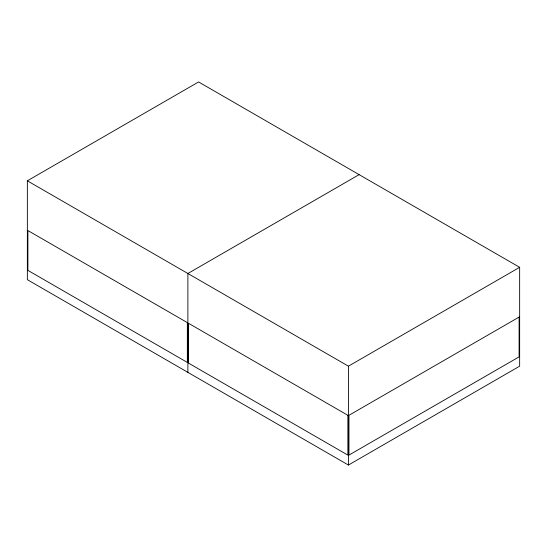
<?xml version="1.0" encoding="UTF-8"?>
<svg xmlns="http://www.w3.org/2000/svg" width="547" height="547" viewBox="0 0 547 547"><rect width="100%" height="100%" fill="white"/><g stroke="black" fill="none" stroke-linecap="round" stroke-linejoin="round"><path stroke-width="0.82" d="M27.35 180.818L198.582 81.954L519.65 267.319L519.65 366.182L348.418 465.046L27.35 279.681L27.35 180.818L348.418 366.182L519.65 267.319M359.119 174.637L187.881 273.5L187.881 372.363M348.418 366.182L348.418 465.046M519.103 317.069L348.959 415.303L348.959 455.097L519.103 356.863L519.103 317.069M187.341 322.614L27.897 230.56L27.897 270.375L187.341 362.429L187.341 322.614M347.871 415.303L188.428 323.243L188.428 363.058L347.871 455.118L347.871 415.303"/></g></svg>
